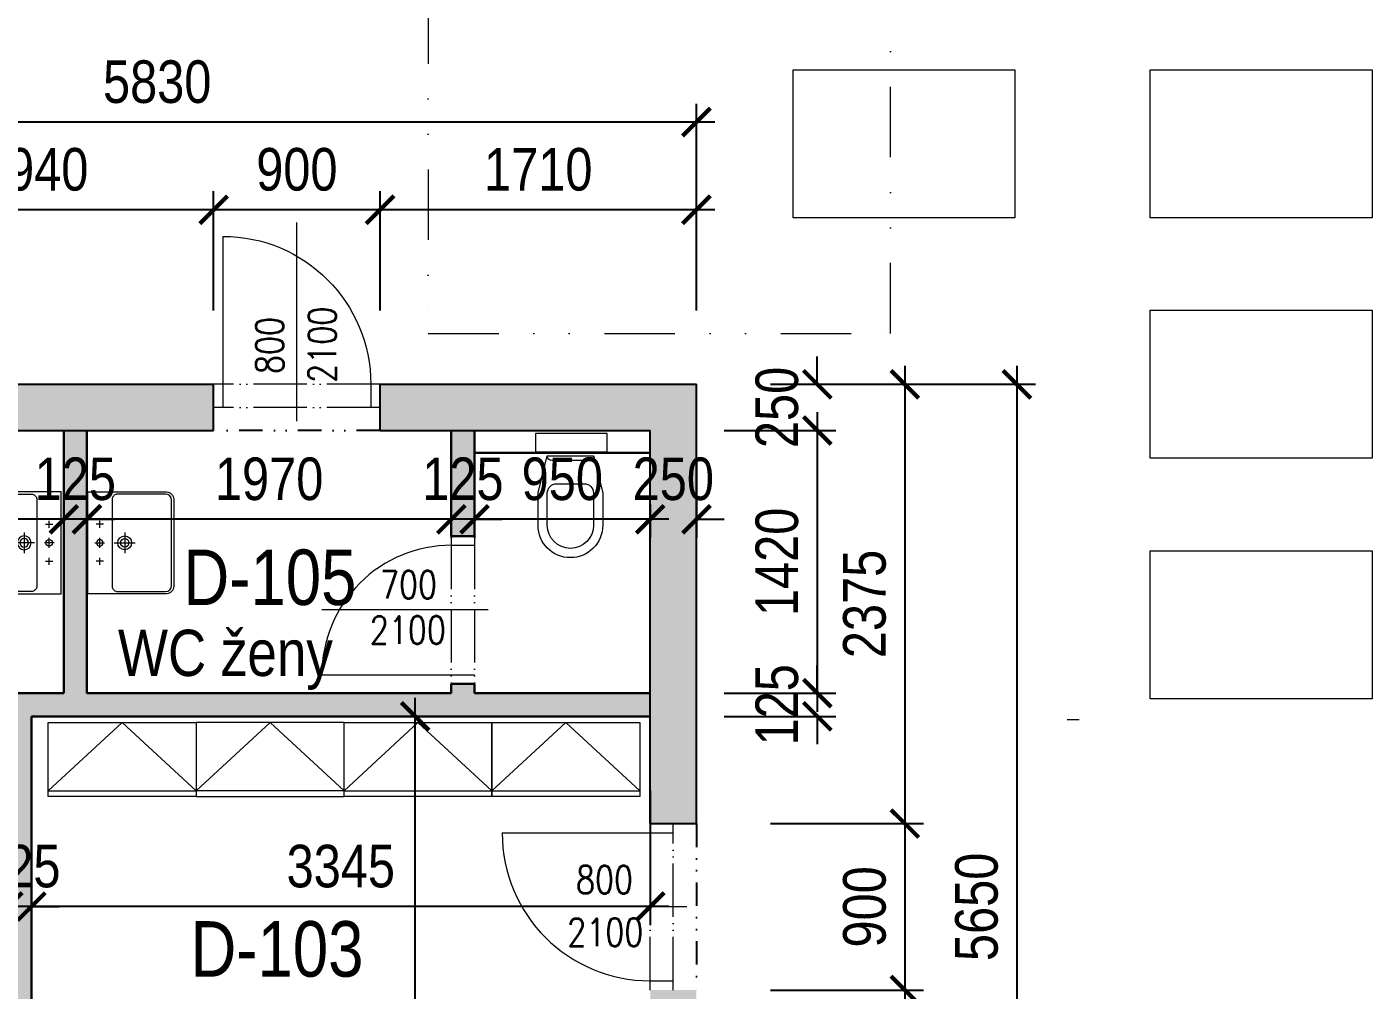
# Model space of a CAD drawing. Header units: millimetres. Extents: x 325046 to 1268204, y 1875583 to 2761998.
# Drawn here: x 912659 to 919931, y 2473518 to 2478725 of the extents above; entities that cross this region are included whole.
import ezdxf

# ---------------------------------------------------------------- set-up
doc = ezdxf.new("R2010")
doc.units = ezdxf.units.MM
doc.header["$LTSCALE"] = 100
doc.header["$PDMODE"] = 65
doc.linetypes.add('ACAD_ISO05W100', pattern=[33, 24, -3, 0, -3, 0, -3])
doc.linetypes.add('DIVIDE', pattern=[31.75, 12.7, -6.35, 0, -6.35, 0, -6.35])
for name, color, linetype, lineweight, true_color in [('DVEŘE - POPIS', 7, 'Continuous', 5, 0x008a22), ('INTERIÉR', 7, 'Continuous', 5, 0xa65930), ('otvory', 7, 'Continuous', 20, 0xb30000), ('PŘÍČKY - SDK', 7, 'Continuous', 30, 0x6a1174), ('SANITA  - NOVÁ', 7, 'Continuous', 13, 0x3f3fde), ('Světlíky', 7, 'DIVIDE', 15, 0xf81696)]:
    doc.layers.add(name, color=color, linetype=linetype, lineweight=lineweight, true_color=true_color)
for name, color, linetype in [('kóty 100', 5, 'Continuous'), ('NRŘ', 6, 'DIVIDE'), ('PŘÍČKY - ZDĚNÉ', 4, 'Continuous'), ('ČÍSLO MÍSTNOSTI', 4, 'Continuous')]:
    doc.layers.add(name, color=color, linetype=linetype)
doc.layers.add('POPIS MÍSTNOSTÍ', color=7, linetype='Continuous', true_color=0x072bf2)
doc.layers.add('ŠRAF - SDK', color=7, linetype='Continuous', true_color=0xfbe0ee)
doc.layers.add('TECH - Palety', color=34, linetype='Continuous', lineweight=9)
doc.layers.add('ŠRAF-YTONG', color=54, linetype='Continuous', lineweight=9)
doc.styles.add('ARIAL NARROW', font='ARIALN.TTF')
doc.styles.add('FSIMPLEX', font='simplex.shx')
doc.dimstyles.new('100', dxfattribs={"dimscale": 100, "dimtxt": 2.3, "dimasz": 1.5, "dimexe": 1, "dimexo": 4, "dimgap": 1, "dimtad": 1, "dimdec": 0, "dimzin": 0, "dimdsep": 46, "dimtxsty": 'ARIAL NARROW', "dimblk": 'ARCHTICK', "dimcen": 4, "dimdle": 1, "dimclrd": 256, "dimclre": 256, "dimclrt": 7, "dimadec": 0, "dimazin": 0, "dimtfac": 1, "dimtdec": 0, "dimtix": 1, "dimtofl": 0, "dimtmove": 0, "dimatfit": 2, "dimldrblk": 'OBLIQUE', "dimfxl": 1, "dimtolj": 1, "dimtzin": 0, "dimlwd": -1, "dimlwe": -1, "dimarcsym": 1})

# ---------------------------------------------------------------- blocks, each defined once
blk = doc.blocks.new('A$C2DA8013F')
at = {"layer": 'otvory', "linetype": 'ACAD_ISO05W100', "ltscale": 0.12}
for p, q in [((874.6, 0), (874.6, 900)), ((999.6, 0), (999.6, 900))]:
    blk.add_line(p, q, dxfattribs=at)
at = {"layer": 'otvory'}
for p, q in [((74.6, 850), (999.6, 850)), ((874.6, 50), (999.6, 50))]:
    blk.add_line(p, q, dxfattribs=at)
at = {"layer": 'otvory', "ltscale": 2, "transparency": 33554687}
blk.add_line((1073.7, 450), (0, 450), dxfattribs=at)
blk.add_arc((874.6, 850), 800, 180, 270, dxfattribs=at)
blk = doc.blocks.new('umyvadlo')
for points in [[(-80.5, -65), (-100, -65), (-119.5, -65)], [(-100, -84.5), (-100, -65), (-100, -45.5)], [(26.2, -65), (-26.2, -65)], [(0, -38.8), (0, -91.2)], [(119.5, -65), (100, -65), (80.5, -65)], [(100, -84.5), (100, -65), (100, -45.5)], [(0, -143.8), (0, -256.2)], [(-56.2, -200), (56.2, -200)]]:
    blk.add_lwpolyline(points)
for points in [[(275, 0), (275, 0), (-275, 0), (-275, 0)], [(-275, 0), (-275, 0), (-275, -418.8), (-275, -418.8)], [(275, -418.8), (275, -418.8), (275, 0), (275, 0)], [(-275, -418.8), (-275, -418.8), (-275, -427.1), (-275, -427.1)], [(-275, -427.1), (-274.5, -436.8), (-270.6, -446.1), (-263.9, -453.1)], [(263.9, -453.1), (270.6, -446.1), (274.5, -436.8), (275, -427.1)], [(275, -427.1), (275, -427.1), (275, -418.8), (275, -418.8)], [(-263.9, -453.1), (-256.6, -460.7), (-246.3, -465), (-235.7, -465)], [(-235.7, -465), (-235.7, -465), (0, -465), (0, -465)], [(0, -465), (0, -465), (235.7, -465), (235.7, -465)], [(235.7, -465), (246.2, -465), (256.6, -460.7), (263.9, -453.1)]]:
    blk.add_open_spline(points, degree=3)
for points, knots in [([(17.5, -65), (17.5, -55.3), (9.7, -47.5), (0, -47.5), (-9.7, -47.5), (-17.5, -55.3), (-17.5, -65), (-17.5, -74.7), (-9.7, -82.5), (0, -82.5), (9.7, -82.5), (17.5, -74.7), (17.5, -65)], [0, 0, 0, 0, 1, 1, 1, 2, 2, 2, 3, 3, 3, 4, 4, 4, 4]), ([(0, -453.3), (0, -453.3), (231, -453.3), (231, -453.3), (248.9, -453.3), (263.3, -438.4), (263.3, -420.6), (263.3, -420.6), (263.3, -170.8), (263.3, -170.8), (263.3, -170.8), (263.3, -164.8), (263.3, -164.8), (263.3, -158.4), (262.3, -152.5), (259, -147), (256.3, -142.6), (252.5, -138.7), (248.1, -135.9), (243.2, -132.8), (237.7, -131.5), (231.9, -131.4), (231.9, -131.4), (231.9, -131.4), (231.9, -131.4), (231.9, -131.4), (0, -131.4), (0, -131.4), (0, -131.4), (0, -131.4), (0, -131.4), (0, -131.4), (-231.9, -131.4), (-231.9, -131.4), (-231.9, -131.4), (-231.9, -131.4), (-231.9, -131.4), (-237.7, -131.5), (-243.2, -132.8), (-248.1, -135.9), (-252.5, -138.7), (-256.3, -142.6), (-259, -147), (-262.3, -152.5), (-263.3, -158.4), (-263.3, -164.8), (-263.3, -164.8), (-263.3, -170.8), (-263.3, -170.8), (-263.3, -170.8), (-263.3, -420.6), (-263.3, -420.6), (-263.3, -438.4), (-248.9, -453.3), (-231, -453.3), (-231, -453.3), (0, -453.3), (0, -453.3)], [0, 0, 0, 0, 1, 1, 1, 2, 2, 2, 3, 3, 3, 4, 4, 4, 5, 5, 5, 6, 6, 6, 7, 7, 7, 8, 8, 8, 9, 9, 9, 10, 10, 10, 11, 11, 11, 12, 12, 12, 13, 13, 13, 14, 14, 14, 15, 15, 15, 16, 16, 16, 17, 17, 17, 18, 18, 18, 19, 19, 19, 19]), ([(-37.5, -200), (-37.5, -179.3), (-20.7, -162.5), (0, -162.5), (20.7, -162.5), (37.5, -179.3), (37.5, -200), (37.5, -220.7), (20.7, -237.5), (0, -237.5), (-20.7, -237.5), (-37.5, -220.7), (-37.5, -200)], [0, 0, 0, 0, 1, 1, 1, 2, 2, 2, 3, 3, 3, 4, 4, 4, 4]), ([(-23, -200), (-23, -187.3), (-12.7, -177), (0, -177), (12.7, -177), (23, -187.3), (23, -200), (23, -212.7), (12.7, -223), (0, -223), (-12.7, -223), (-23, -212.7), (-23, -200)], [0, 0, 0, 0, 1, 1, 1, 2, 2, 2, 3, 3, 3, 4, 4, 4, 4])]:
    blk.add_open_spline(points, degree=3, knots=knots)
blk = doc.blocks.new('A$C32F32A5B')
at = {"layer": 'SANITA  - NOVÁ', "ltscale": 2, "transparency": 33554687}
for p, q in [((0, 0), (0, 98.3)), ((0, 98.3), (386.6, 98.3)), ((386.6, 98.3), (386.6, 0)), ((386.6, 0), (0, 0))]:
    blk.add_line(p, q, dxfattribs=at)
for points in [[(313.1, 120.8), (363.1, 320.8), (363.1, 495.8, 1), (13.1, 495.8), (13.1, 320.8), (63.1, 120.8)], [(113.1, 270.8), (263.1, 270.8, 0.41), (313.1, 320.8), (313.1, 495.8, 1), (63.1, 495.8), (63.1, 320.8, 0.41), (113.1, 270.8)], [(63.1, 120.8), (313.1, 120.8, 0.41), (288.1, 145.8), (88.1, 145.8, 0.41), (63.1, 120.8)]]:
    blk.add_lwpolyline(points, format="xyb", dxfattribs=at)
blk = doc.blocks.new('A$C2DFD14CC')
at = {"layer": 'otvory', "linetype": 'ACAD_ISO05W100', "ltscale": 0.12}
for p, q in [((75, 0), (75, 800)), ((200, 0), (200, 800))]:
    blk.add_line(p, q, dxfattribs=at)
at = {"layer": 'otvory'}
for p, q in [((900, 750), (75, 750)), ((200, 50), (75, 50))]:
    blk.add_line(p, q, dxfattribs=at)
at = {"layer": 'otvory', "ltscale": 2, "transparency": 33554687}
blk.add_line((0, 400), (900, 400), dxfattribs=at)
blk.add_arc((200, 750), 700, 270, 0, dxfattribs=at)
blk = doc.blocks.new('EU_paleta')
at = {"color": 0}
for p, q in [((0, 0), (0, 47.24)), ((0, 47.24), (31.5, 47.24)), ((31.5, 47.24), (31.5, 0)), ((31.5, 0), (0, 0))]:
    blk.add_line(p, q, dxfattribs=at)
blk = doc.blocks.new('_ARCHTICK')
at = {"color": 0, "linetype": 'ByBlock', "const_width": 0.15}
blk.add_lwpolyline([(-0.5, -0.5), (0.5, 0.5)], dxfattribs=at)
blk = doc.blocks.new('*D1156')
at = {"layer": 'Defpoints', "color": 0, "linetype": 'ByBlock', "ltscale": 100, "transparency": 16777216}
for p in [(910448.7, 2478210), (910448.7, 2476792.7), (916278.7, 2476792.7)]:
    blk.add_point(p, dxfattribs=at)
at = {"layer": 'kóty 100', "linetype": 'ByBlock', "ltscale": 100, "transparency": 16777216}
for p, q in [((910448.7, 2477192.7), (910448.7, 2478310)), ((916278.7, 2477192.7), (916278.7, 2478310)), ((916378.7, 2478210), (910348.7, 2478210))]:
    blk.add_line(p, q, dxfattribs=at)
at = {"layer": 'kóty 100', "linetype": 'ByBlock', "ltscale": 100, "transparency": 16777216, "xscale": 150, "yscale": 150, "zscale": 150, "rotation": 180}
blk.add_blockref('_ARCHTICK', (910448.7, 2478210), dxfattribs=at)
at = {"layer": 'kóty 100', "linetype": 'ByBlock', "ltscale": 100, "transparency": 16777216, "xscale": 150, "yscale": 150, "zscale": 150}
blk.add_blockref('_ARCHTICK', (916278.7, 2478210), dxfattribs=at)
at = {"layer": 'kóty 100', "color": 7, "linetype": 'ByBlock', "ltscale": 100, "transparency": 16777216, "insert": (913363.7, 2478427.4), "char_height": 230, "attachment_point": 5, "style": 'ARIAL NARROW'}
blk.add_mtext('\\A1;5830', dxfattribs=at)
blk = doc.blocks.new('_Oblique')
at = {"color": 0, "lineweight": -2}
blk.add_line((-0.5, -0.5), (0.5, 0.5), dxfattribs=at)
blk = doc.blocks.new('*D1157')
at = {"layer": 'Defpoints', "color": 0, "linetype": 'ByBlock', "ltscale": 100, "transparency": 16777216}
for p in [(916278.7, 2476792.7), (916278.7, 2471142.7), (918011.3, 2471142.7)]:
    blk.add_point(p, dxfattribs=at)
at = {"layer": 'kóty 100', "linetype": 'ByBlock', "ltscale": 100, "transparency": 16777216}
for p, q in [((918011.3, 2476892.7), (918011.3, 2471042.7)), ((916678.7, 2476792.7), (918111.3, 2476792.7)), ((916678.7, 2471142.7), (918111.3, 2471142.7))]:
    blk.add_line(p, q, dxfattribs=at)
at = {"layer": 'kóty 100', "linetype": 'ByBlock', "ltscale": 100, "transparency": 16777216, "xscale": 150, "yscale": 150, "zscale": 150}
for p, rotation in [((918011.3, 2476792.7), 90), ((918011.3, 2471142.7), 270)]:
    blk.add_blockref('_ARCHTICK', p, dxfattribs=dict(at, rotation=rotation))
at = {"layer": 'kóty 100', "color": 7, "linetype": 'ByBlock', "ltscale": 100, "transparency": 16777216, "insert": (917793.8, 2473967.7), "char_height": 230, "attachment_point": 5, "rotation": 90, "style": 'ARIAL NARROW'}
blk.add_mtext('\\A1;5650', dxfattribs=at)
blk = doc.blocks.new('*D1158')
at = {"layer": 'Defpoints', "color": 0, "linetype": 'ByBlock', "ltscale": 100, "transparency": 16777216}
for p in [(916278.7, 2476792.7), (916028.7, 2476542.7), (916028.7, 2476062.9)]:
    blk.add_point(p, dxfattribs=at)
at = {"layer": 'kóty 100', "linetype": 'ByBlock', "ltscale": 100, "transparency": 16777216}
for p, q in [((916278.7, 2476392.7), (916278.7, 2475962.9)), ((916028.7, 2476142.7), (916028.7, 2475962.9)), ((916028.7, 2476062.9), (915878.7, 2476062.9)), ((916278.7, 2476062.9), (916428.7, 2476062.9))]:
    blk.add_line(p, q, dxfattribs=at)
at = {"layer": 'kóty 100', "linetype": 'ByBlock', "ltscale": 100, "transparency": 16777216, "xscale": 150, "yscale": 150, "zscale": 150}
blk.add_blockref('_ARCHTICK', (916028.7, 2476062.9), dxfattribs=at)
at = {"layer": 'kóty 100', "linetype": 'ByBlock', "ltscale": 100, "transparency": 16777216, "xscale": 150, "yscale": 150, "zscale": 150, "rotation": 180}
blk.add_blockref('_ARCHTICK', (916278.7, 2476062.9), dxfattribs=at)
at = {"layer": 'kóty 100', "color": 7, "linetype": 'ByBlock', "ltscale": 100, "transparency": 16777216, "insert": (916153.7, 2476280.4), "char_height": 230, "attachment_point": 5, "style": 'ARIAL NARROW'}
blk.add_mtext('\\A1;250', dxfattribs=at)
blk = doc.blocks.new('*D1159')
at = {"layer": 'Defpoints', "color": 0, "linetype": 'ByBlock', "ltscale": 100, "transparency": 16777216}
for p in [(915078.7, 2476542.7), (916028.7, 2476542.7), (915078.7, 2476062.9)]:
    blk.add_point(p, dxfattribs=at)
at = {"layer": 'kóty 100', "linetype": 'ByBlock', "ltscale": 100, "transparency": 16777216}
for p, q in [((915078.7, 2476142.7), (915078.7, 2475962.9)), ((916028.7, 2476142.7), (916028.7, 2475962.9)), ((916128.7, 2476062.9), (914978.7, 2476062.9))]:
    blk.add_line(p, q, dxfattribs=at)
at = {"layer": 'kóty 100', "linetype": 'ByBlock', "ltscale": 100, "transparency": 16777216, "xscale": 150, "yscale": 150, "zscale": 150, "rotation": 180}
blk.add_blockref('_ARCHTICK', (915078.7, 2476062.9), dxfattribs=at)
at = {"layer": 'kóty 100', "linetype": 'ByBlock', "ltscale": 100, "transparency": 16777216, "xscale": 150, "yscale": 150, "zscale": 150}
blk.add_blockref('_ARCHTICK', (916028.7, 2476062.9), dxfattribs=at)
at = {"layer": 'kóty 100', "color": 7, "linetype": 'ByBlock', "ltscale": 100, "transparency": 16777216, "insert": (915553.7, 2476280.4), "char_height": 230, "attachment_point": 5, "style": 'ARIAL NARROW'}
blk.add_mtext('\\A1;950', dxfattribs=at)
blk = doc.blocks.new('*D1160')
at = {"layer": 'Defpoints', "color": 0, "linetype": 'ByBlock', "ltscale": 100, "transparency": 16777216}
for p in [(914953.7, 2476542.7), (915078.7, 2476542.7), (914953.7, 2476062.9)]:
    blk.add_point(p, dxfattribs=at)
at = {"layer": 'kóty 100', "linetype": 'ByBlock', "ltscale": 100, "transparency": 16777216}
for p, q in [((914953.7, 2476142.7), (914953.7, 2475962.9)), ((915078.7, 2476142.7), (915078.7, 2475962.9)), ((914953.7, 2476062.9), (914803.7, 2476062.9)), ((915078.7, 2476062.9), (915228.7, 2476062.9))]:
    blk.add_line(p, q, dxfattribs=at)
at = {"layer": 'kóty 100', "linetype": 'ByBlock', "ltscale": 100, "transparency": 16777216, "xscale": 150, "yscale": 150, "zscale": 150}
blk.add_blockref('_ARCHTICK', (914953.7, 2476062.9), dxfattribs=at)
at = {"layer": 'kóty 100', "linetype": 'ByBlock', "ltscale": 100, "transparency": 16777216, "xscale": 150, "yscale": 150, "zscale": 150, "rotation": 180}
blk.add_blockref('_ARCHTICK', (915078.7, 2476062.9), dxfattribs=at)
at = {"layer": 'kóty 100', "color": 7, "linetype": 'ByBlock', "ltscale": 100, "transparency": 16777216, "insert": (915016.2, 2476280.4), "char_height": 230, "attachment_point": 5, "style": 'ARIAL NARROW'}
blk.add_mtext('\\A1;125', dxfattribs=at)
blk = doc.blocks.new('*D1161')
at = {"layer": 'Defpoints', "color": 0, "linetype": 'ByBlock', "ltscale": 100, "transparency": 16777216}
for p in [(912983.7, 2476542.7), (914953.7, 2476542.7), (912983.7, 2476062.9)]:
    blk.add_point(p, dxfattribs=at)
at = {"layer": 'kóty 100', "linetype": 'ByBlock', "ltscale": 100, "transparency": 16777216}
for p, q in [((912983.7, 2476142.7), (912983.7, 2475962.9)), ((914953.7, 2476142.7), (914953.7, 2475962.9)), ((915053.7, 2476062.9), (912883.7, 2476062.9))]:
    blk.add_line(p, q, dxfattribs=at)
at = {"layer": 'kóty 100', "linetype": 'ByBlock', "ltscale": 100, "transparency": 16777216, "xscale": 150, "yscale": 150, "zscale": 150, "rotation": 180}
blk.add_blockref('_ARCHTICK', (912983.7, 2476062.9), dxfattribs=at)
at = {"layer": 'kóty 100', "linetype": 'ByBlock', "ltscale": 100, "transparency": 16777216, "xscale": 150, "yscale": 150, "zscale": 150}
blk.add_blockref('_ARCHTICK', (914953.7, 2476062.9), dxfattribs=at)
at = {"layer": 'kóty 100', "color": 7, "linetype": 'ByBlock', "ltscale": 100, "transparency": 16777216, "insert": (913968.7, 2476280.4), "char_height": 230, "attachment_point": 5, "style": 'ARIAL NARROW'}
blk.add_mtext('\\A1;1970', dxfattribs=at)
blk = doc.blocks.new('*D1162')
at = {"layer": 'Defpoints', "color": 0, "linetype": 'ByBlock', "ltscale": 100, "transparency": 16777216}
for p in [(912858.7, 2476542.7), (912983.7, 2476542.7), (912858.7, 2476062.9)]:
    blk.add_point(p, dxfattribs=at)
at = {"layer": 'kóty 100', "linetype": 'ByBlock', "ltscale": 100, "transparency": 16777216}
for p, q in [((912858.7, 2476142.7), (912858.7, 2475962.9)), ((912983.7, 2476142.7), (912983.7, 2475962.9)), ((912858.7, 2476062.9), (912708.7, 2476062.9)), ((912983.7, 2476062.9), (913133.7, 2476062.9))]:
    blk.add_line(p, q, dxfattribs=at)
at = {"layer": 'kóty 100', "linetype": 'ByBlock', "ltscale": 100, "transparency": 16777216, "xscale": 150, "yscale": 150, "zscale": 150}
blk.add_blockref('_ARCHTICK', (912858.7, 2476062.9), dxfattribs=at)
at = {"layer": 'kóty 100', "linetype": 'ByBlock', "ltscale": 100, "transparency": 16777216, "xscale": 150, "yscale": 150, "zscale": 150, "rotation": 180}
blk.add_blockref('_ARCHTICK', (912983.7, 2476062.9), dxfattribs=at)
at = {"layer": 'kóty 100', "color": 7, "linetype": 'ByBlock', "ltscale": 100, "transparency": 16777216, "insert": (912921.2, 2476280.4), "char_height": 230, "attachment_point": 5, "style": 'ARIAL NARROW'}
blk.add_mtext('\\A1;125', dxfattribs=at)
blk = doc.blocks.new('*D1163')
at = {"layer": 'Defpoints', "color": 0, "linetype": 'ByBlock', "ltscale": 100, "transparency": 16777216}
for p in [(910533.7, 2476542.7), (912858.7, 2476542.7), (910533.7, 2476062.9)]:
    blk.add_point(p, dxfattribs=at)
at = {"layer": 'kóty 100', "linetype": 'ByBlock', "ltscale": 100, "transparency": 16777216}
for p, q in [((910533.7, 2476142.7), (910533.7, 2475962.9)), ((912858.7, 2476142.7), (912858.7, 2475962.9)), ((912958.7, 2476062.9), (910433.7, 2476062.9))]:
    blk.add_line(p, q, dxfattribs=at)
at = {"layer": 'kóty 100', "linetype": 'ByBlock', "ltscale": 100, "transparency": 16777216, "xscale": 150, "yscale": 150, "zscale": 150, "rotation": 180}
blk.add_blockref('_ARCHTICK', (910533.7, 2476062.9), dxfattribs=at)
at = {"layer": 'kóty 100', "linetype": 'ByBlock', "ltscale": 100, "transparency": 16777216, "xscale": 150, "yscale": 150, "zscale": 150}
blk.add_blockref('_ARCHTICK', (912858.7, 2476062.9), dxfattribs=at)
at = {"layer": 'kóty 100', "color": 7, "linetype": 'ByBlock', "ltscale": 100, "transparency": 16777216, "insert": (911696.2, 2476280.4), "char_height": 230, "attachment_point": 5, "style": 'ARIAL NARROW'}
blk.add_mtext('\\A1;2325', dxfattribs=at)
blk = doc.blocks.new('*D1165')
at = {"layer": 'Defpoints', "color": 0, "linetype": 'ByBlock', "ltscale": 100, "transparency": 16777216}
for p in [(914568.7, 2477736.2), (914568.7, 2476792.7), (916278.7, 2476792.7)]:
    blk.add_point(p, dxfattribs=at)
at = {"layer": 'kóty 100', "linetype": 'ByBlock', "ltscale": 100, "transparency": 16777216}
for p, q in [((914568.7, 2477192.7), (914568.7, 2477836.2)), ((916278.7, 2477192.7), (916278.7, 2477836.2)), ((916378.7, 2477736.2), (914468.7, 2477736.2))]:
    blk.add_line(p, q, dxfattribs=at)
at = {"layer": 'kóty 100', "linetype": 'ByBlock', "ltscale": 100, "transparency": 16777216, "xscale": 150, "yscale": 150, "zscale": 150, "rotation": 180}
blk.add_blockref('_ARCHTICK', (914568.7, 2477736.2), dxfattribs=at)
at = {"layer": 'kóty 100', "linetype": 'ByBlock', "ltscale": 100, "transparency": 16777216, "xscale": 150, "yscale": 150, "zscale": 150}
blk.add_blockref('_ARCHTICK', (916278.7, 2477736.2), dxfattribs=at)
at = {"layer": 'kóty 100', "color": 7, "linetype": 'ByBlock', "ltscale": 100, "transparency": 16777216, "insert": (915423.7, 2477953.6), "char_height": 230, "attachment_point": 5, "style": 'ARIAL NARROW'}
blk.add_mtext('\\A1;1710', dxfattribs=at)
blk = doc.blocks.new('*D1166')
at = {"layer": 'Defpoints', "color": 0, "linetype": 'ByBlock', "ltscale": 100, "transparency": 16777216}
for p in [(913668.6, 2477736.2), (913668.6, 2476792.7), (914568.7, 2476792.7)]:
    blk.add_point(p, dxfattribs=at)
at = {"layer": 'kóty 100', "linetype": 'ByBlock', "ltscale": 100, "transparency": 16777216}
for p, q in [((913668.6, 2477192.7), (913668.6, 2477836.2)), ((914568.7, 2477192.7), (914568.7, 2477836.2)), ((914668.7, 2477736.2), (913568.6, 2477736.2))]:
    blk.add_line(p, q, dxfattribs=at)
at = {"layer": 'kóty 100', "linetype": 'ByBlock', "ltscale": 100, "transparency": 16777216, "xscale": 150, "yscale": 150, "zscale": 150, "rotation": 180}
blk.add_blockref('_ARCHTICK', (913668.6, 2477736.2), dxfattribs=at)
at = {"layer": 'kóty 100', "linetype": 'ByBlock', "ltscale": 100, "transparency": 16777216, "xscale": 150, "yscale": 150, "zscale": 150}
blk.add_blockref('_ARCHTICK', (914568.7, 2477736.2), dxfattribs=at)
at = {"layer": 'kóty 100', "color": 7, "linetype": 'ByBlock', "ltscale": 100, "transparency": 16777216, "insert": (914118.7, 2477953.6), "char_height": 230, "attachment_point": 5, "style": 'ARIAL NARROW'}
blk.add_mtext('\\A1;900', dxfattribs=at)
blk = doc.blocks.new('*D1167')
at = {"layer": 'Defpoints', "color": 0, "linetype": 'ByBlock', "ltscale": 100, "transparency": 16777216}
for p in [(911728.7, 2477736.2), (911728.7, 2476792.7), (913668.6, 2476792.7)]:
    blk.add_point(p, dxfattribs=at)
at = {"layer": 'kóty 100', "linetype": 'ByBlock', "ltscale": 100, "transparency": 16777216}
for p, q in [((911728.7, 2477192.7), (911728.7, 2477836.2)), ((913668.6, 2477192.7), (913668.6, 2477836.2)), ((913768.6, 2477736.2), (911628.7, 2477736.2))]:
    blk.add_line(p, q, dxfattribs=at)
at = {"layer": 'kóty 100', "linetype": 'ByBlock', "ltscale": 100, "transparency": 16777216, "xscale": 150, "yscale": 150, "zscale": 150, "rotation": 180}
blk.add_blockref('_ARCHTICK', (911728.7, 2477736.2), dxfattribs=at)
at = {"layer": 'kóty 100', "linetype": 'ByBlock', "ltscale": 100, "transparency": 16777216, "xscale": 150, "yscale": 150, "zscale": 150}
blk.add_blockref('_ARCHTICK', (913668.6, 2477736.2), dxfattribs=at)
at = {"layer": 'kóty 100', "color": 7, "linetype": 'ByBlock', "ltscale": 100, "transparency": 16777216, "insert": (912698.7, 2477953.6), "char_height": 230, "attachment_point": 5, "style": 'ARIAL NARROW'}
blk.add_mtext('\\A1;1940', dxfattribs=at)
blk = doc.blocks.new('*D1170')
at = {"layer": 'Defpoints', "color": 0, "linetype": 'ByBlock', "ltscale": 100, "transparency": 16777216}
for p in [(916278.7, 2476792.7), (916278.7, 2474417.7), (917405.7, 2474417.7)]:
    blk.add_point(p, dxfattribs=at)
at = {"layer": 'kóty 100', "linetype": 'ByBlock', "ltscale": 100, "transparency": 16777216}
for p, q in [((917405.7, 2476892.7), (917405.7, 2474317.7)), ((916678.7, 2476792.7), (917505.7, 2476792.7)), ((916678.7, 2474417.7), (917505.7, 2474417.7))]:
    blk.add_line(p, q, dxfattribs=at)
at = {"layer": 'kóty 100', "linetype": 'ByBlock', "ltscale": 100, "transparency": 16777216, "xscale": 150, "yscale": 150, "zscale": 150}
for p, rotation in [((917405.7, 2476792.7), 90), ((917405.7, 2474417.7), 270)]:
    blk.add_blockref('_ARCHTICK', p, dxfattribs=dict(at, rotation=rotation))
at = {"layer": 'kóty 100', "color": 7, "linetype": 'ByBlock', "ltscale": 100, "transparency": 16777216, "insert": (917188.2, 2475605.2), "char_height": 230, "attachment_point": 5, "rotation": 90, "style": 'ARIAL NARROW'}
blk.add_mtext('\\A1;2375', dxfattribs=at)
blk = doc.blocks.new('*D1171')
at = {"layer": 'Defpoints', "color": 0, "linetype": 'ByBlock', "ltscale": 100, "transparency": 16777216}
for p in [(916278.7, 2474417.7), (916278.7, 2473517.7), (917405.7, 2473517.7)]:
    blk.add_point(p, dxfattribs=at)
at = {"layer": 'kóty 100', "linetype": 'ByBlock', "ltscale": 100, "transparency": 16777216}
for p, q in [((917405.7, 2474517.7), (917405.7, 2473417.7)), ((916678.7, 2474417.7), (917505.7, 2474417.7)), ((916678.7, 2473517.7), (917505.7, 2473517.7))]:
    blk.add_line(p, q, dxfattribs=at)
at = {"layer": 'kóty 100', "linetype": 'ByBlock', "ltscale": 100, "transparency": 16777216, "xscale": 150, "yscale": 150, "zscale": 150}
for p, rotation in [((917405.7, 2474417.7), 90), ((917405.7, 2473517.7), 270)]:
    blk.add_blockref('_ARCHTICK', p, dxfattribs=dict(at, rotation=rotation))
at = {"layer": 'kóty 100', "color": 7, "linetype": 'ByBlock', "ltscale": 100, "transparency": 16777216, "insert": (917188.2, 2473967.7), "char_height": 230, "attachment_point": 5, "rotation": 90, "style": 'ARIAL NARROW'}
blk.add_mtext('\\A1;900', dxfattribs=at)
blk = doc.blocks.new('*D1172')
at = {"layer": 'Defpoints', "color": 0, "linetype": 'ByBlock', "ltscale": 100, "transparency": 16777216}
for p in [(916278.7, 2473517.7), (916278.7, 2472542.7), (917405.7, 2472542.7)]:
    blk.add_point(p, dxfattribs=at)
at = {"layer": 'kóty 100', "linetype": 'ByBlock', "ltscale": 100, "transparency": 16777216}
for p, q in [((917405.7, 2473617.7), (917405.7, 2472442.7)), ((916678.7, 2473517.7), (917505.7, 2473517.7)), ((916678.7, 2472542.7), (917505.7, 2472542.7))]:
    blk.add_line(p, q, dxfattribs=at)
at = {"layer": 'kóty 100', "linetype": 'ByBlock', "ltscale": 100, "transparency": 16777216, "xscale": 150, "yscale": 150, "zscale": 150}
for p, rotation in [((917405.7, 2473517.7), 90), ((917405.7, 2472542.7), 270)]:
    blk.add_blockref('_ARCHTICK', p, dxfattribs=dict(at, rotation=rotation))
at = {"layer": 'kóty 100', "color": 7, "linetype": 'ByBlock', "ltscale": 100, "transparency": 16777216, "insert": (917188.2, 2473030.2), "char_height": 230, "attachment_point": 5, "rotation": 90, "style": 'ARIAL NARROW'}
blk.add_mtext('\\A1;975', dxfattribs=at)
blk = doc.blocks.new('*D1175')
at = {"layer": 'Defpoints', "color": 0, "linetype": 'ByBlock', "ltscale": 100, "transparency": 16777216}
for p in [(912683.7, 2474997.7), (916028.7, 2474997.7), (912683.7, 2473969.2)]:
    blk.add_point(p, dxfattribs=at)
at = {"layer": 'kóty 100', "linetype": 'ByBlock', "ltscale": 100, "transparency": 16777216}
for p, q in [((912683.7, 2474597.7), (912683.7, 2473869.2)), ((916028.7, 2474597.7), (916028.7, 2473869.2)), ((916128.7, 2473969.2), (912583.7, 2473969.2))]:
    blk.add_line(p, q, dxfattribs=at)
at = {"layer": 'kóty 100', "linetype": 'ByBlock', "ltscale": 100, "transparency": 16777216, "xscale": 150, "yscale": 150, "zscale": 150, "rotation": 180}
blk.add_blockref('_ARCHTICK', (912683.7, 2473969.2), dxfattribs=at)
at = {"layer": 'kóty 100', "linetype": 'ByBlock', "ltscale": 100, "transparency": 16777216, "xscale": 150, "yscale": 150, "zscale": 150}
blk.add_blockref('_ARCHTICK', (916028.7, 2473969.2), dxfattribs=at)
at = {"layer": 'kóty 100', "color": 7, "linetype": 'ByBlock', "ltscale": 100, "transparency": 16777216, "insert": (914356.2, 2474186.7), "char_height": 230, "attachment_point": 5, "style": 'ARIAL NARROW'}
blk.add_mtext('\\A1;3345', dxfattribs=at)
blk = doc.blocks.new('*D1176')
at = {"layer": 'Defpoints', "color": 0, "linetype": 'ByBlock', "ltscale": 100, "transparency": 16777216}
for p in [(912558.7, 2474997.7), (912683.7, 2474997.7), (912558.7, 2473969.2)]:
    blk.add_point(p, dxfattribs=at)
at = {"layer": 'kóty 100', "linetype": 'ByBlock', "ltscale": 100, "transparency": 16777216}
for p, q in [((912558.7, 2474597.7), (912558.7, 2473869.2)), ((912683.7, 2474597.7), (912683.7, 2473869.2)), ((912558.7, 2473969.2), (912408.7, 2473969.2)), ((912683.7, 2473969.2), (912833.7, 2473969.2))]:
    blk.add_line(p, q, dxfattribs=at)
at = {"layer": 'kóty 100', "linetype": 'ByBlock', "ltscale": 100, "transparency": 16777216, "xscale": 150, "yscale": 150, "zscale": 150}
blk.add_blockref('_ARCHTICK', (912558.7, 2473969.2), dxfattribs=at)
at = {"layer": 'kóty 100', "linetype": 'ByBlock', "ltscale": 100, "transparency": 16777216, "xscale": 150, "yscale": 150, "zscale": 150, "rotation": 180}
blk.add_blockref('_ARCHTICK', (912683.7, 2473969.2), dxfattribs=at)
at = {"layer": 'kóty 100', "color": 7, "linetype": 'ByBlock', "ltscale": 100, "transparency": 16777216, "insert": (912621.2, 2474186.7), "char_height": 230, "attachment_point": 5, "style": 'ARIAL NARROW'}
blk.add_mtext('\\A1;125', dxfattribs=at)
blk = doc.blocks.new('*D1189')
at = {"layer": 'Defpoints', "color": 0, "linetype": 'ByBlock', "ltscale": 100, "transparency": 16777216}
for p in [(914758.2, 2474997.7), (915826.8, 2474997.7), (915476.8, 2470692.7)]:
    blk.add_point(p, dxfattribs=at)
at = {"layer": 'kóty 100', "linetype": 'ByBlock', "ltscale": 100, "transparency": 16777216}
for p, q in [((914758.2, 2470592.7), (914758.2, 2475097.7)), ((915426.8, 2474997.7), (914658.2, 2474997.7)), ((915076.8, 2470692.7), (914658.2, 2470692.7))]:
    blk.add_line(p, q, dxfattribs=at)
at = {"layer": 'kóty 100', "linetype": 'ByBlock', "ltscale": 100, "transparency": 16777216, "xscale": 150, "yscale": 150, "zscale": 150}
for p, rotation in [((914758.2, 2474997.7), 90), ((914758.2, 2470692.7), 270)]:
    blk.add_blockref('_ARCHTICK', p, dxfattribs=dict(at, rotation=rotation))
at = {"layer": 'kóty 100', "color": 7, "linetype": 'ByBlock', "ltscale": 100, "transparency": 16777216, "insert": (914540.7, 2472845.2), "char_height": 230, "attachment_point": 5, "rotation": 90, "style": 'ARIAL NARROW'}
blk.add_mtext('\\A1;4305', dxfattribs=at)
blk = doc.blocks.new('*D1190')
at = {"layer": 'Defpoints', "color": 0, "linetype": 'ByBlock', "ltscale": 100, "transparency": 16777216}
for p in [(916278.7, 2476792.7), (916028.7, 2476542.7), (916932.1, 2476542.7)]:
    blk.add_point(p, dxfattribs=at)
at = {"layer": 'kóty 100', "linetype": 'ByBlock', "ltscale": 100, "transparency": 16777216}
for p, q in [((916932.1, 2476792.7), (916932.1, 2476942.7)), ((916678.7, 2476792.7), (917032.1, 2476792.7)), ((916428.7, 2476542.7), (917032.1, 2476542.7)), ((916932.1, 2476542.7), (916932.1, 2476392.7))]:
    blk.add_line(p, q, dxfattribs=at)
at = {"layer": 'kóty 100', "linetype": 'ByBlock', "ltscale": 100, "transparency": 16777216, "xscale": 150, "yscale": 150, "zscale": 150}
for p, rotation in [((916932.1, 2476792.7), 270), ((916932.1, 2476542.7), 90)]:
    blk.add_blockref('_ARCHTICK', p, dxfattribs=dict(at, rotation=rotation))
at = {"layer": 'kóty 100', "color": 7, "linetype": 'ByBlock', "ltscale": 100, "transparency": 16777216, "insert": (916714.6, 2476667.7), "char_height": 230, "attachment_point": 5, "rotation": 90, "style": 'ARIAL NARROW'}
blk.add_mtext('\\A1;250', dxfattribs=at)
blk = doc.blocks.new('*D1191')
at = {"layer": 'Defpoints', "color": 0, "linetype": 'ByBlock', "ltscale": 100, "transparency": 16777216}
for p in [(916028.7, 2476542.7), (916028.7, 2475122.7), (916932.1, 2475122.7)]:
    blk.add_point(p, dxfattribs=at)
at = {"layer": 'kóty 100', "linetype": 'ByBlock', "ltscale": 100, "transparency": 16777216}
for p, q in [((916932.1, 2476642.7), (916932.1, 2475022.7)), ((916428.7, 2476542.7), (917032.1, 2476542.7)), ((916428.7, 2475122.7), (917032.1, 2475122.7))]:
    blk.add_line(p, q, dxfattribs=at)
at = {"layer": 'kóty 100', "linetype": 'ByBlock', "ltscale": 100, "transparency": 16777216, "xscale": 150, "yscale": 150, "zscale": 150}
for p, rotation in [((916932.1, 2476542.7), 90), ((916932.1, 2475122.7), 270)]:
    blk.add_blockref('_ARCHTICK', p, dxfattribs=dict(at, rotation=rotation))
at = {"layer": 'kóty 100', "color": 7, "linetype": 'ByBlock', "ltscale": 100, "transparency": 16777216, "insert": (916714.6, 2475832.7), "char_height": 230, "attachment_point": 5, "rotation": 90, "style": 'ARIAL NARROW'}
blk.add_mtext('\\A1;1420', dxfattribs=at)
blk = doc.blocks.new('*D1192')
at = {"layer": 'Defpoints', "color": 0, "linetype": 'ByBlock', "ltscale": 100, "transparency": 16777216}
for p in [(916028.7, 2475122.7), (916028.7, 2474997.7), (916932.1, 2474997.7)]:
    blk.add_point(p, dxfattribs=at)
at = {"layer": 'kóty 100', "linetype": 'ByBlock', "ltscale": 100, "transparency": 16777216}
for p, q in [((916932.1, 2475122.7), (916932.1, 2475272.7)), ((916428.7, 2475122.7), (917032.1, 2475122.7)), ((916428.7, 2474997.7), (917032.1, 2474997.7)), ((916932.1, 2474997.7), (916932.1, 2474847.7))]:
    blk.add_line(p, q, dxfattribs=at)
at = {"layer": 'kóty 100', "linetype": 'ByBlock', "ltscale": 100, "transparency": 16777216, "xscale": 150, "yscale": 150, "zscale": 150}
for p, rotation in [((916932.1, 2475122.7), 270), ((916932.1, 2474997.7), 90)]:
    blk.add_blockref('_ARCHTICK', p, dxfattribs=dict(at, rotation=rotation))
at = {"layer": 'kóty 100', "color": 7, "linetype": 'ByBlock', "ltscale": 100, "transparency": 16777216, "insert": (916714.6, 2475060.2), "char_height": 230, "attachment_point": 5, "rotation": 90, "style": 'ARIAL NARROW'}
blk.add_mtext('\\A1;125', dxfattribs=at)

msp = doc.modelspace()

# ---------------------------------------------------------------- hatches: boundary and pattern name
at = {"layer": 'ŠRAF - SDK', "ltscale": 100}
h = msp.add_hatch(color=256, dxfattribs=at)
h.dxf.hatch_style = 1
h.paths.add_polyline_path([(915078.7, 2476542.7), (914953.7, 2476542.7), (914953.7, 2475972.7), (915078.7, 2475972.7)], flags=17)
h.paths.add_polyline_path([(912928.7, 2470542.7), (912928.7, 2470662.7), (913028.7, 2470662.7), (913028.7, 2470692.7), (912683.7, 2470692.7), (912683.7, 2471492.7), (912558.7, 2471492.7), (912558.7, 2470542.7)])
h.paths.add_polyline_path([(910448.7, 2470642.8), (910448.7, 2470542.7), (911558.7, 2470542.7), (911558.7, 2471492.7), (911433.7, 2471492.7), (911433.7, 2470642.7)])
h.paths.add_polyline_path([(910448.7, 2473277.7), (910448.7, 2473152.7), (911452.3, 2473152.7), (911433.7, 2472292.7), (911558.7, 2472292.7), (911558.7, 2473152.7), (912558.7, 2473152.7), (912558.7, 2472392.7), (912683.7, 2472392.7), (912683.7, 2474997.7), (916028.7, 2474997.7), (916028.7, 2475122.7), (915078.7, 2475122.7), (915078.7, 2475172.7), (914953.7, 2475172.7), (914953.7, 2475122.7), (912983.7, 2475122.7), (912983.7, 2476542.7), (912858.7, 2476542.7), (912858.7, 2475122.7), (912408.7, 2475122.7), (912408.7, 2474997.7), (912558.7, 2474997.7), (912558.7, 2473277.7), (911558.7, 2473277.7), (911558.7, 2474997.7), (911608.7, 2474997.7), (911608.7, 2475122.7), (911358.7, 2475122.7), (911358.7, 2474997.7), (911433.7, 2474997.7), (911433.7, 2473277.7)])
at = {"layer": 'ŠRAF-YTONG', "ltscale": 100, "true_color": 0x919191}
h = msp.add_hatch(color=252, dxfattribs=at)
h.dxf.hatch_style = 1
h.paths.add_polyline_path([(913668.7, 2476792.7), (911728.7, 2476792.7), (911728.7, 2476542.7), (913668.7, 2476542.7)])
h.paths.add_polyline_path([(916278.7, 2476792.7), (914568.7, 2476792.7), (914568.7, 2476542.7), (916028.7, 2476542.7), (916028.7, 2474417.7), (916278.7, 2474417.7)])
h.paths.add_polyline_path([(916278.7, 2473517.7), (916028.7, 2473517.7), (916028.7, 2472542.7), (916278.7, 2472542.7)])
h.paths.add_polyline_path([(916278.7, 2471542.7), (916028.7, 2471542.7), (916028.7, 2471142.7), (916278.7, 2471142.7)])
h.paths.add_polyline_path([(910448.7, 2476792.7), (910448.7, 2476542.7), (910828.7, 2476542.7), (910828.6, 2476792.7)])

# ---------------------------------------------------------------- linework, layer by layer
at = {"layer": 'INTERIÉR'}
for points in [[(912773.6, 2474564.6), (912773.6, 2474964.6), (913573.5, 2474964.6), (913573.5, 2474564.6)], [(914373.5, 2474564.6), (914373.5, 2474964.6), (913573.5, 2474964.6), (913573.5, 2474564.6)], [(914373.5, 2474564.6), (914373.5, 2474964.6), (915173.4, 2474964.6), (915173.4, 2474564.6)], [(915173.4, 2474564.6), (915173.4, 2474964.6), (915973.4, 2474964.6), (915973.4, 2474564.6)]]:
    msp.add_lwpolyline(points, close=True, dxfattribs=at)
for points in [[(912773.6, 2474594.6), (913573.5, 2474594.6), (913173.5, 2474964.6), (912773.6, 2474594.6)], [(914373.5, 2474594.6), (913573.5, 2474594.6), (913973.5, 2474964.6), (914373.5, 2474594.6)], [(914373.5, 2474594.6), (915173.4, 2474594.6), (914773.4, 2474964.6), (914373.5, 2474594.6)], [(915173.4, 2474594.6), (915973.4, 2474594.6), (915573.4, 2474964.6), (915173.4, 2474594.6)]]:
    msp.add_lwpolyline(points, dxfattribs=at)
at = {"layer": 'NRŘ', "ltscale": 0.1}
for p, q in [((914568.7, 2476542.7), (913668.7, 2476542.7)), ((916278.7, 2474417.7), (916278.7, 2473517.7))]:
    msp.add_line(p, q, dxfattribs=at)
at = {"layer": 'PŘÍČKY - SDK', "ltscale": 100}
for p, q in [((912858.7, 2475122.7), (912858.7, 2476542.7)), ((914953.7, 2475172.7), (914953.7, 2475122.7)), ((915078.7, 2475172.7), (915078.7, 2475122.7)), ((912983.7, 2475122.7), (914953.7, 2475122.7)), ((915078.7, 2475122.7), (916028.7, 2475122.7))]:
    msp.add_line(p, q, dxfattribs=at)
at = {"layer": 'PŘÍČKY - SDK'}
for p, q in [((912983.7, 2475122.7), (912983.7, 2476542.7)), ((914953.7, 2475972.7), (914953.7, 2476542.7)), ((915078.7, 2475972.7), (915078.7, 2476542.7)), ((915078.7, 2476422.7), (916028.7, 2476422.7)), ((915078.7, 2475972.7), (914953.7, 2475972.7)), ((915078.7, 2475172.7), (914953.7, 2475172.7)), ((912408.7, 2475122.7), (912858.7, 2475122.7)), ((912683.7, 2472392.7), (912683.7, 2474997.7)), ((912683.7, 2474997.7), (916028.7, 2474997.7))]:
    msp.add_line(p, q, dxfattribs=at)
at = {"layer": 'PŘÍČKY - ZDĚNÉ', "ltscale": 100}
for p, q in [((911728.7, 2476792.7), (913668.7, 2476792.7)), ((913668.7, 2476542.7), (913668.7, 2476792.7)), ((914568.7, 2476542.7), (914568.7, 2476792.7)), ((914568.7, 2476792.7), (916278.7, 2476792.7)), ((916278.7, 2474417.7), (916278.7, 2476792.7)), ((911728.7, 2476542.7), (913668.7, 2476542.7)), ((914568.7, 2476542.7), (916028.7, 2476542.7)), ((916028.7, 2474417.7), (916028.7, 2476542.7)), ((916028.7, 2474417.7), (916278.7, 2474417.7))]:
    msp.add_line(p, q, dxfattribs=at)
at = {"layer": 'Světlíky', "ltscale": 0.3}
msp.add_lwpolyline([(914828.7, 2477067.7), (917328.7, 2477067.7), (917328.7, 2482717.7), (914828.7, 2482717.7)], close=True, dxfattribs=at)
at = {"layer": 'TECH - Palety'}
msp.add_line((918282.9, 2474979.8), (918347.4, 2474979.8), dxfattribs=at)

# ---------------------------------------------------------------- block references
at = {"layer": 'otvory', "xscale": -1, "rotation": 89.99999820784605}
msp.add_blockref('A$C2DA8013F', (914568.6, 2477667.4), dxfattribs=at)
at = {"layer": 'otvory', "rotation": 180}
msp.add_blockref('A$C2DFD14CC', (915153.7, 2475972.7), dxfattribs=at)
at = {"layer": 'otvory'}
msp.add_blockref('A$C2DA8013F', (915154, 2473517.7), dxfattribs=at)
at = {"layer": 'SANITA  - NOVÁ', "xscale": -1}
for name, p, rotation in [('A$C32F32A5B', (915409.3, 2476526.4), 180), ('umyvadlo', (912988, 2475935.8), 90.00020335856391)]:
    msp.add_blockref(name, p, dxfattribs=dict(at, rotation=rotation))
at = {"layer": 'SANITA  - NOVÁ', "rotation": 269.9997966414361}
msp.add_blockref('umyvadlo', (912844.9, 2475935.8), dxfattribs=at)
at = {"layer": 'TECH - Palety', "xscale": 25.4, "yscale": 25.4, "zscale": 25.4, "rotation": 270}
for p in [(916800.9, 2478493), (916800.9, 2478493), (918731.3, 2478493), (918731.3, 2478493), (918731.3, 2477193), (918731.3, 2477193), (918731.3, 2475893)]:
    msp.add_blockref('EU_paleta', p, dxfattribs=at)

# ---------------------------------------------------------------- texts
at = {"layer": 'DVEŘE - POPIS', "style": 'FSIMPLEX', "width": 0.8}
for s, p in [('2100', (914330.7, 2476800.7)), ('800', (914046.7, 2476848.5))]:
    msp.add_text(s, height=150, rotation=90, dxfattribs=at).set_placement(p)
for s, p in [('700', (914568.3, 2475634.8)), ('2100', (914512.8, 2475389.3)), ('800', (915627.7, 2474039.7)), ('2100', (915580, 2473755.7))]:
    msp.add_text(s, height=150, dxfattribs=at).set_placement(p)
at = {"layer": 'POPIS MÍSTNOSTÍ', "insert": (914313.1, 2475465.9, 0), "char_height": 250, "width": 3980.887, "attachment_point": 3, "style": 'ARIAL NARROW'}
msp.add_mtext('WC ženy', dxfattribs=at)
at = {"layer": 'ČÍSLO MÍSTNOSTI', "style": 'ARIAL NARROW'}
for s, p in [('D-105', (913505.1, 2475599.6)), ('D-103', (913543.3, 2473590.4))]:
    msp.add_text(s, height=300, dxfattribs=at).set_placement(p)

# ---------------------------------------------------------------- dimensions: what is measured, and where the dimension line sits
at = {"layer": 'kóty 100', "linetype": 'ByBlock', "ltscale": 100}
for base, p1, p2, picture, middle in [((910448.7, 2478210), (916278.7, 2476792.7), (910448.7, 2476792.7), '*D1156', (913363.7, 2478427.4)), ((914568.7, 2477736.2), (916278.7, 2476792.7), (914568.7, 2476792.7), '*D1165', (915423.7, 2477953.6)), ((916028.7, 2476062.9), (916278.7, 2476792.7), (916028.7, 2476542.7), '*D1158', (916153.7, 2476280.4)), ((912683.7, 2473969.2), (916028.7, 2474997.7), (912683.7, 2474997.7), '*D1175', (914356.2, 2474186.7))]:
    dim = msp.add_linear_dim(base=base, p1=p1, p2=p2, dimstyle='100', dxfattribs=at)
    dim.commit()
    dim.dimension.update_dxf_attribs({"geometry": picture, "text_midpoint": middle})
for base, p1, p2, picture, middle in [((911728.7, 2477736.2), (913668.6, 2476792.7), (911728.7, 2476792.7), '*D1167', (912698.7, 2477953.6)), ((913668.6, 2477736.2), (914568.7, 2476792.7), (913668.6, 2476792.7), '*D1166', (914118.7, 2477953.6)), ((910533.7, 2476062.9), (912858.7, 2476542.7), (910533.7, 2476542.7), '*D1163', (911696.2, 2476280.4)), ((912858.7, 2476062.9), (912983.7, 2476542.7), (912858.7, 2476542.7), '*D1162', (912921.2, 2476280.4)), ((912983.7, 2476062.9), (914953.7, 2476542.7), (912983.7, 2476542.7), '*D1161', (913968.7, 2476280.4)), ((914953.7, 2476062.9), (915078.7, 2476542.7), (914953.7, 2476542.7), '*D1160', (915016.2, 2476280.4)), ((915078.7, 2476062.9), (916028.7, 2476542.7), (915078.7, 2476542.7), '*D1159', (915553.7, 2476280.4)), ((912558.7, 2473969.2), (912683.7, 2474997.7), (912558.7, 2474997.7), '*D1176', (912621.2, 2474186.7))]:
    dim = msp.add_linear_dim(base=base, p1=p1, p2=p2, dimstyle='100', override={"dimtmove": 1}, dxfattribs=at)
    dim.commit()
    dim.dimension.update_dxf_attribs({"geometry": picture, "text_midpoint": middle})
for base, p2, picture, middle in [((916932.1, 2476542.7), (916028.7, 2476542.7), '*D1190', (916714.6, 2476667.7)), ((918011.3, 2471142.7), (916278.7, 2471142.7), '*D1157', (917793.8, 2473967.7)), ((917405.7, 2474417.7), (916278.7, 2474417.7), '*D1170', (917188.2, 2475605.2))]:
    dim = msp.add_linear_dim(base=base, p1=(916278.7, 2476792.7), p2=p2, angle=90, dimstyle='100', dxfattribs=at)
    dim.commit()
    dim.dimension.update_dxf_attribs({"geometry": picture, "text_midpoint": middle})
for base, p1, p2, picture, middle in [((916932.1, 2475122.7), (916028.7, 2476542.7), (916028.7, 2475122.7), '*D1191', (916714.6, 2475832.7)), ((916932.1, 2474997.7), (916028.7, 2475122.7), (916028.7, 2474997.7), '*D1192', (916714.6, 2475060.2)), ((914758.2, 2474997.7), (915476.8, 2470692.7), (915826.8, 2474997.7), '*D1189', (914540.7, 2472845.2)), ((917405.7, 2473517.7), (916278.7, 2474417.7), (916278.7, 2473517.7), '*D1171', (917188.2, 2473967.7)), ((917405.7, 2472542.7), (916278.7, 2473517.7), (916278.7, 2472542.7), '*D1172', (917188.2, 2473030.2))]:
    dim = msp.add_linear_dim(base=base, p1=p1, p2=p2, angle=90, dimstyle='100', override={"dimtmove": 1}, dxfattribs=at)
    dim.commit()
    dim.dimension.update_dxf_attribs({"geometry": picture, "text_midpoint": middle})

doc.saveas('drawing.dxf')
